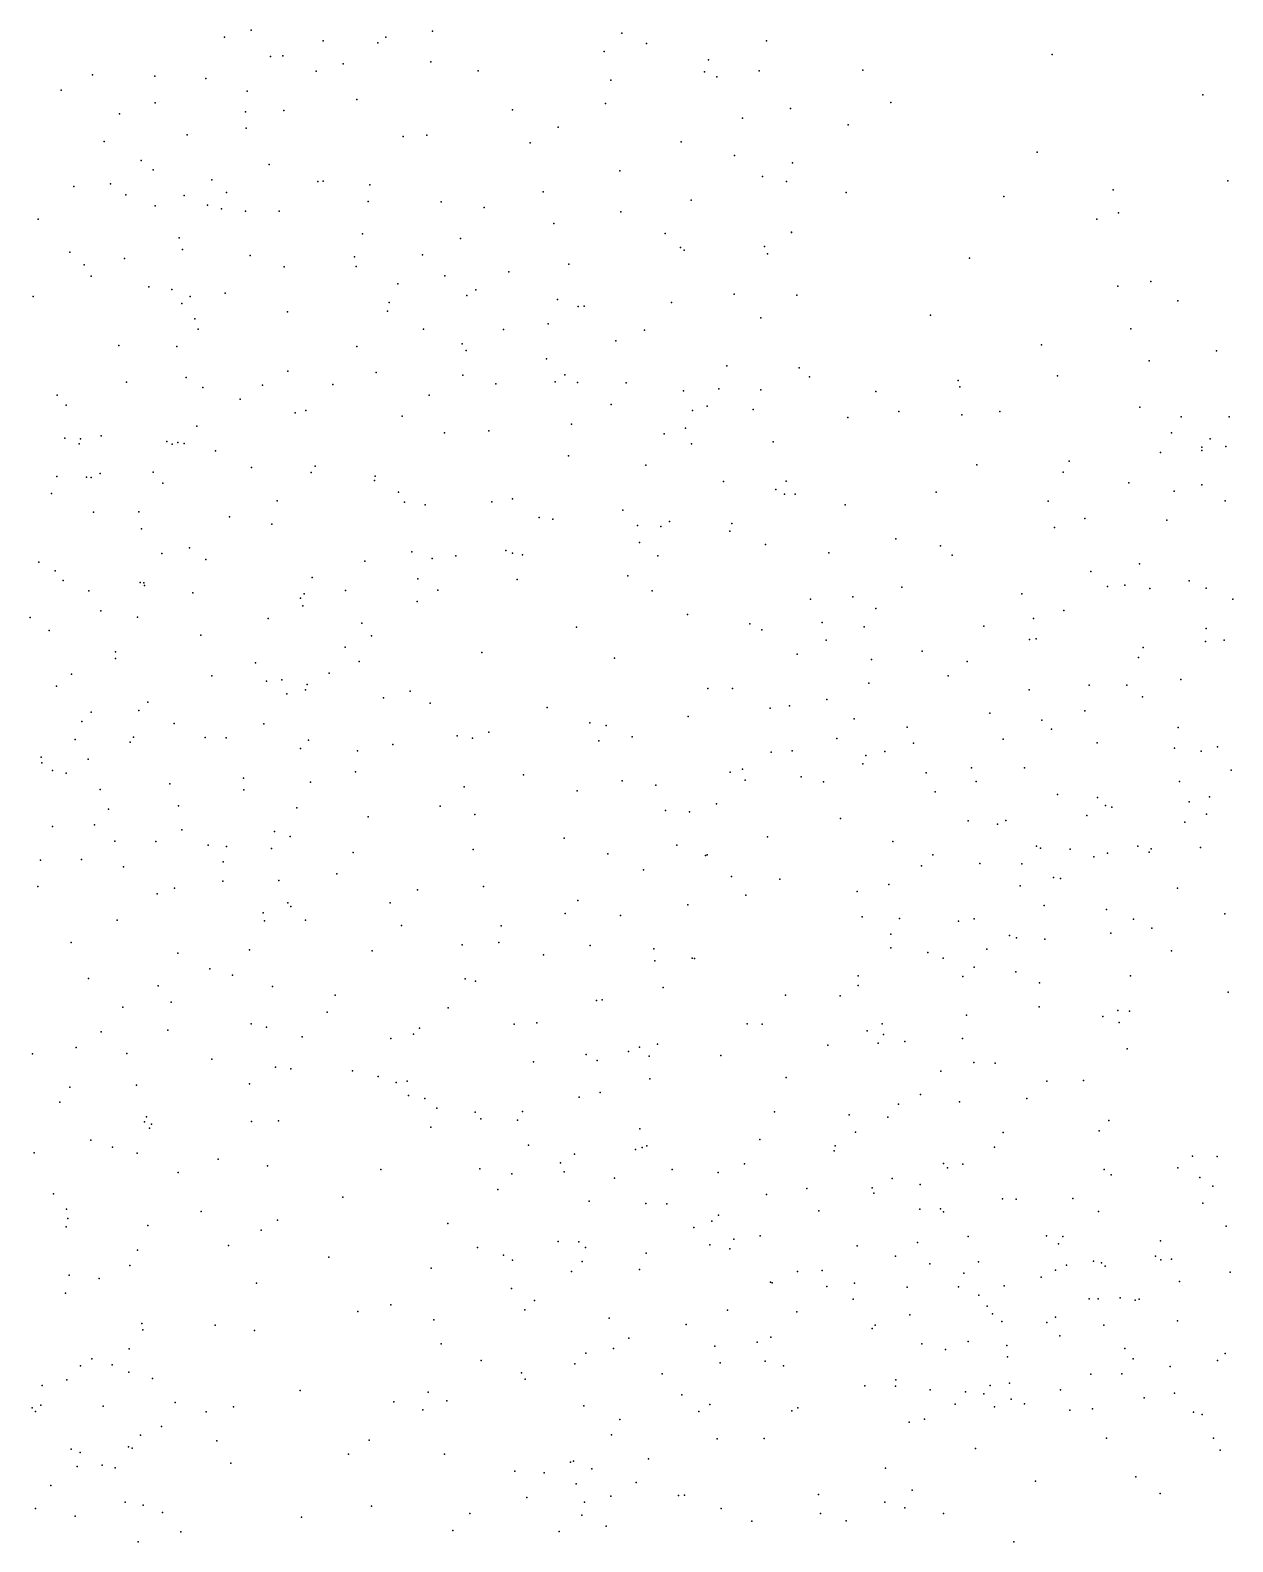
# Model space of a CAD drawing. Header units: metres. Extents: x -25 to 25, y -27.8 to 27.8.
# Drawn here: x 16.66 to 19.424, y -10.408 to -6.934 of the extents above; entities that cross this region are included whole.
import ezdxf

# ---------------------------------------------------------------- set-up
doc = ezdxf.new("R2010")
doc.units = ezdxf.units.M

msp = doc.modelspace()

# ---------------------------------------------------------------- linework, layer by layer
for p in [(17.1679, -6.9343, -1.5493), (17.5844, -6.9362, -13.5931), (18.0193, -6.9408, -13.5543), (17.1066, -6.9505, -1.2822), (17.3335, -6.9583, -6.8986), (17.4591, -6.9634, -15.306), (17.4775, -6.9506, -19.1025), (18.0765, -6.9645, -16.4378), (18.3519, -6.9585, -17.1395), (17.2123, -6.9949, -3.4893), (17.2402, -6.9928, -19.1698), (17.3794, -7.0115, -3.244), (17.5809, -7.0069, -15.5415), (17.979, -6.9831, -16.2229), (18.2189, -7.0027, -17.9325), (19.0082, -6.99, 3.5831), (16.8029, -7.0369, 4.8691), (16.9464, -7.04, -3.3553), (17.0638, -7.0452, -1.8976), (17.3167, -7.0283, -2.6716), (17.6895, -7.0279, -18.9315), (17.9939, -7.0489, -18.3277), (18.2098, -7.0299, 4.6203), (18.2378, -7.0416, -13.5059), (18.3351, -7.0277, -17.6965), (18.5732, -7.0258, 4.2384), (16.7308, -7.072, -2.3512), (17.1586, -7.0743, 4.9192), (19.3549, -7.0827, -13.6362), (16.9469, -7.1012, -19.2722), (17.2431, -7.1187, -1.3767), (17.4102, -7.0933, -3.0484), (17.7684, -7.1174, 4.8457), (17.9823, -7.1029, 4.759), (18.4068, -7.1145, -17.377), (18.638, -7.1007, 4.0126), (16.8647, -7.1266, -1.0707), (17.1546, -7.1221, -1.1564), (18.2969, -7.1363, -16.7918), (18.5395, -7.1518, -13.415), (17.0207, -7.175, -14.0999), (17.1564, -7.1593, -2.4639), (17.5172, -7.1783, -15.072), (17.5712, -7.1758, -15.3056), (17.8732, -7.1572, -18.6465), (16.83, -7.1901, -2.7044), (17.8089, -7.1928, -15.8847), (18.1556, -7.191, -18.0258), (18.2781, -7.2222, 4.4656), (18.974, -7.2145, -13.5352), (16.9151, -7.234, -3.0032), (16.9424, -7.2549, -3.3824), (17.2089, -7.2425, -14.4552), (18.0147, -7.2571, -16.1968), (18.4114, -7.2393, 4.289), (16.7602, -7.2937, -1.8873), (16.8447, -7.2872, -2.4985), (17.0773, -7.2778, -1.5094), (17.3209, -7.282, -2.7105), (17.3331, -7.2808, -3.7824), (17.4403, -7.2894, -3.269), (18.343, -7.2707, -17.6589), (18.3978, -7.2822, -17.0699), (19.4126, -7.2805, 0.7003), (16.8796, -7.3123, -2.251), (17.0135, -7.3142, -13.9092), (17.1111, -7.3074, -3.6982), (17.4367, -7.3282, -3.0497), (17.8389, -7.3057, -13.5681), (18.1788, -7.3248, -16.403), (18.5354, -7.3069, 4.0096), (18.8978, -7.3162, 3.6549), (19.1486, -7.3011, 3.5974), (16.9473, -7.338, 4.8633), (17.0676, -7.3359, -14.3181), (17.0994, -7.3445, -1.0541), (17.1543, -7.3504, -13.6174), (17.2318, -7.3498, -19.1049), (17.6042, -7.3288, -18.9002), (17.7035, -7.3414, -15.6342), (18.017, -7.3513, -18.2542), (19.1613, -7.354, 0.9938), (16.6782, -7.3682, -19.5933), (17.8629, -7.3784, -18.5768), (18.4096, -7.3981, -17.2507), (19.1115, -7.3682, -13.5877), (17.0024, -7.4117, -2.8453), (17.4233, -7.4019, -3.962), (17.649, -7.4127, -15.3951), (18.119, -7.4011, -18.0346), (18.3473, -7.4315, 4.1935), (18.4093, -7.3988, -13.6846), (16.7506, -7.4445, -14.1793), (16.8766, -7.4586, -19.273), (17.0097, -7.4384, -3.1559), (17.1655, -7.4519, -1.2411), (17.4051, -7.4551, -18.9672), (17.5612, -7.4504, -3.7285), (18.1545, -7.4335, 4.4342), (18.1628, -7.4398, -13.7488), (18.3541, -7.4483, -17.499), (18.8184, -7.4577, -13.5885), (16.7838, -7.4732, 4.8209), (16.7996, -7.4995, -1.6304), (17.2437, -7.4777, -13.4174), (17.4088, -7.4771, -14.6243), (17.6127, -7.4985, -15.1637), (17.7596, -7.4891, 4.6947), (17.8979, -7.4716, -15.9058), (16.9327, -7.5242, -1.0275), (16.9851, -7.5297, -3.4193), (17.505, -7.5171, -14.8252), (17.6837, -7.5312, -13.5558), (19.1596, -7.5223, 3.6455), (19.2353, -7.5115, 0.873), (16.6665, -7.5462, -13.9398), (17.0084, -7.5619, -14.3263), (17.0277, -7.5464, -13.5107), (17.108, -7.5382, 4.8077), (17.4848, -7.5598, -4.2437), (17.6632, -7.5438, -3.8984), (17.8715, -7.5533, -13.6977), (17.9195, -7.5689, 4.5637), (17.9326, -7.5681, -18.4045), (18.1338, -7.5598, -16.1892), (18.2774, -7.5407, -17.6831), (18.422, -7.543, -16.8813), (19.2975, -7.5561, 1.3657), (17.038, -7.5977, -19.0974), (17.2508, -7.5816, -2.8041), (17.4807, -7.5799, -3.1649), (18.3391, -7.5954, -16.5205), (18.7292, -7.589, -13.7737), (17.0455, -7.6211, -3.8847), (17.5638, -7.6212, -3.4568), (17.7477, -7.622, -4.0808), (17.8502, -7.6088, -15.7369), (18.072, -7.6233, 4.3852), (19.1893, -7.6206, 1.1656), (16.8633, -7.6588, 4.7499), (16.9966, -7.6609, -1.2197), (17.4108, -7.6612, 4.7209), (17.6529, -7.6551, -18.7681), (17.662, -7.6699, -15.284), (18.006, -7.6483, -15.9533), (18.9841, -7.6575, -13.628), (19.3862, -7.6713, 3.6954), (17.8461, -7.6891, -18.5984), (18.2607, -7.7056, 4.0907), (18.427, -7.7097, -17.1076), (19.2318, -7.6941, -13.5495), (16.8808, -7.7433, -14.3867), (17.018, -7.7324, -3.2127), (17.2523, -7.718, -13.2396), (17.455, -7.7207, -14.7798), (17.654, -7.727, -3.6242), (17.8665, -7.7426, -15.558), (17.8885, -7.7258, -13.8619), (17.9178, -7.7438, -4.2596), (18.0293, -7.7443, -4.7913), (18.4508, -7.7308, -5.2383), (18.7928, -7.7391, -5.1118), (19.021, -7.7281, 3.6987), (16.722, -7.7726, -19.4952), (17.0564, -7.7553, -2.9445), (17.194, -7.7499, -4.3018), (17.355, -7.7483, -18.9082), (17.5766, -7.7732, -13.5677), (17.73, -7.7472, -4.7069), (18.1609, -7.7632, -17.9419), (18.2421, -7.7583, -5.2915), (18.3392, -7.7605, -4.8117), (18.6035, -7.7641, -4.9158), (18.7965, -7.7536, 3.7062), (16.7423, -7.7957, -12.0446), (17.1423, -7.7824, 4.6751), (17.2689, -7.8132, -14.6022), (17.2932, -7.8079, -4.5164), (17.9947, -7.7943, -5.2119), (18.1816, -7.8079, -16.1039), (18.2157, -7.7985, -4.5004), (18.321, -7.8056, -17.5116), (18.6562, -7.8107, -5.4468), (18.8883, -7.8102, -5.4801), (19.2098, -7.8007, -5.2697), (17.0426, -7.8443, -3.9248), (17.5145, -7.821, -3.1951), (17.9042, -7.8397, -3.9615), (18.1657, -7.8489, -5.489), (18.5391, -7.824, -14.0722), (18.801, -7.8179, -4.8339), (19.305, -7.8227, 1.1016), (19.4153, -7.8224, -8.921), (16.7397, -7.8716, -1.0352), (16.7752, -7.873, -11.8238), (16.8227, -7.8665, 4.6194), (16.9737, -7.8793, -3.4374), (16.9988, -7.882, -3.6801), (17.0135, -7.884, -14.5175), (17.612, -7.8597, -3.4363), (17.7142, -7.8548, -5.0502), (18.1167, -7.8621, -18.2387), (18.3673, -7.88, -5.5723), (19.2829, -7.8595, -5.011), (19.3714, -7.8735, -5.4613), (16.7725, -7.8845, -13.2296), (16.9859, -7.8854, -19.0425), (17.0855, -7.9008, -12.9774), (17.8968, -7.9122, -15.3901), (18.1793, -7.8845, -14.1145), (19.2574, -7.9045, -8.3378), (19.3525, -7.8998, -7.9003), (19.3526, -7.8923, -8.6055), (19.4075, -7.891, -9.1766), (16.8206, -7.9526, -12.9987), (16.9422, -7.9499, -12.3146), (17.1686, -7.9387, -4.4023), (17.3059, -7.9504, -13.1382), (17.3151, -7.9361, 4.592), (18.0745, -7.9341, -4.0943), (18.8353, -7.9331, -4.6576), (19.0337, -7.9497, 3.7702), (19.0477, -7.9243, -5.6692), (16.7207, -7.9596, -11.5012), (16.7895, -7.9615, -1.3846), (16.8, -7.9621, -12.7202), (16.9645, -7.9748, -3.1761), (17.4513, -7.9693, -13.5138), (17.453, -7.9591, -4.8019), (18.2532, -7.9714, -17.9748), (18.3971, -7.9708, -16.3943), (19.1844, -7.9742, -13.4946), (19.3526, -7.9787, 1.3597), (16.7087, -7.9991, -19.1957), (17.2271, -8.0153, -18.9494), (17.5063, -7.9954, -18.9093), (17.5204, -8.0185, 4.5075), (17.7208, -8.0176, 4.4132), (17.7683, -8.0108, -5.3304), (18.3732, -7.9896, -14.1627), (18.3931, -8.0001, -17.4217), (18.4181, -8.0004, -5.8429), (18.7418, -7.9954, -5.7485), (18.9991, -8.0164, -7.9734), (19.2891, -7.9938, 3.805), (19.4064, -8.0154, -5.7136), (16.805, -8.0421, -14.622), (16.9096, -8.0406, -11.9375), (17.1176, -8.0522, -12.5754), (17.5676, -8.0249, -14.9971), (17.8293, -8.0536, -13.9831), (17.8613, -8.0577, 4.2499), (18.0217, -8.0372, -5.793), (18.533, -8.0252, -16.87), (19.0834, -8.0564, -8.3767), (16.9157, -8.0803, -3.3851), (17.2152, -8.0693, -12.8054), (18.0553, -8.0727, -15.4241), (18.1088, -8.0743, 3.9655), (18.1292, -8.0634, -18.4192), (18.2677, -8.0852, -4.1149), (18.2725, -8.0681, 3.831), (19.0136, -8.0773, -4.4868), (19.2718, -8.0601, -8.7115), (17.0262, -8.1236, -19.0366), (18.0602, -8.1115, -6.1453), (18.3497, -8.116, -17.7431), (18.6494, -8.1031, -4.3303), (18.7518, -8.1194, 3.7572), (16.6794, -8.1567, -1.1012), (16.9623, -8.1366, 4.4671), (17.0635, -8.1507, -4.1859), (17.4288, -8.1541, -3.1294), (17.5366, -8.1325, -13.7027), (17.5833, -8.148, -5.3021), (17.6378, -8.1421, -3.4108), (17.7531, -8.1301, -3.5861), (17.7682, -8.1359, -15.0898), (17.7913, -8.1399, -5.6807), (18.1022, -8.1422, -3.9265), (18.4949, -8.1353, -17.1855), (18.7785, -8.1408, -5.8956), (19.2093, -8.1604, -9.1057), (16.7169, -8.1768, -1.5732), (17.3076, -8.1921, -13.0009), (17.5505, -8.1951, 4.3285), (17.7788, -8.1966, -6.0871), (18.0335, -8.1881, -14.1015), (19.0972, -8.1779, -5.8665), (16.7355, -8.199, 4.3862), (16.7943, -8.2223, -1.376), (16.9122, -8.2034, -14.7533), (16.9209, -8.2043, -3.5817), (16.9227, -8.2105, -3.1087), (17.0339, -8.2273, -3.9279), (17.2891, -8.2291, 4.3915), (17.3848, -8.2217, -4.9003), (17.5969, -8.2209, -18.9385), (18.0895, -8.2225, -18.5648), (18.6634, -8.214, -14.0495), (18.9385, -8.2292, -8.2476), (19.1358, -8.2127, -7.7914), (19.1755, -8.2091, -8.8952), (19.2331, -8.2168, 3.9061), (19.323, -8.1995, 1.4501), (19.3622, -8.2165, -5.859), (17.2809, -8.2395, -4.7162), (17.2863, -8.2573, -19.0496), (17.5493, -8.2467, -5.9415), (18.453, -8.2419, -17.4141), (18.5501, -8.2361, -16.9569), (18.6029, -8.263, 3.7157), (19.4236, -8.2415, -4.329), (16.6599, -8.2834, -10.9593), (16.822, -8.2683, -11.2076), (16.9065, -8.2833, -11.965), (17.2069, -8.2861, -3.0996), (17.4218, -8.2965, -13.5628), (18.1702, -8.2767, -15.4537), (18.3139, -8.2982, -18.0768), (18.4799, -8.2954, -16.2138), (18.9657, -8.2857, -8.4964), (19.0351, -8.2674, -13.6117), (16.7037, -8.3138, -14.7672), (17.052, -8.3241, 4.3222), (17.4443, -8.3258, -5.6556), (17.9156, -8.3057, -15.1331), (18.3416, -8.312, -6.213), (18.4894, -8.3357, -14.0971), (18.5762, -8.3052, -16.5884), (18.8518, -8.3034, -13.8674), (18.9561, -8.3346, -8.0606), (18.972, -8.3327, -9.4506), (19.3627, -8.3094, -7.6982), (19.4041, -8.3355, -13.0517), (16.8562, -8.3626, -19.1642), (17.3835, -8.3522, -3.2335), (17.6981, -8.3639, 4.0201), (18.4224, -8.3681, -15.9057), (18.7095, -8.3613, -4.1441), (19.218, -8.3525, 1.1338), (19.3606, -8.3388, 0.9664), (16.8558, -8.3777, -11.4974), (17.1777, -8.3879, -12.7444), (17.4159, -8.3849, -14.741), (18.0023, -8.3773, -6.3437), (18.5931, -8.38, -16.3728), (18.8131, -8.3849, -6.0465), (19.2068, -8.3757, -13.3051), (16.7544, -8.4139, -3.3865), (17.0774, -8.4179, -4.5388), (17.2027, -8.4301, -19.1773), (17.238, -8.4273, -4.8376), (17.2967, -8.438, 4.1652), (17.3466, -8.4113, -5.2036), (18.5869, -8.4349, -9.4187), (18.7694, -8.4181, -9.0233), (19.0933, -8.4392, -4.223), (19.1805, -8.4394, 1.3923), (19.3042, -8.4265, 3.9256), (16.7203, -8.4416, -1.6002), (17.2496, -8.4589, -6.0206), (17.2929, -8.4497, -5.8124), (17.4716, -8.4684, 4.0164), (17.533, -8.4532, -3.4113), (18.2175, -8.4467, -6.3354), (18.2739, -8.4471, -14.0917), (18.4909, -8.4725, -17.2022), (18.9559, -8.45, -8.3496), (19.2164, -8.4662, 1.6339), (16.8003, -8.5014, -3.6209), (16.9093, -8.4973, -12.204), (16.9302, -8.4782, -3.2608), (17.5794, -8.4805, -19.0587), (17.8481, -8.4907, 3.7033), (18.3603, -8.4924, -15.6678), (18.4051, -8.4867, -9.2489), (18.8654, -8.5036, -8.6663), (19.0836, -8.4986, -9.5545), (16.7782, -8.5226, -19.3124), (16.991, -8.5272, -4.1749), (17.1967, -8.5282, -3.3202), (17.9462, -8.5259, -3.7743), (17.9833, -8.5317, -18.7037), (18.1723, -8.5113, -15.3878), (18.5536, -8.5166, -13.996), (18.6753, -8.5357, -16.1365), (18.9844, -8.5196, -13.5895), (19.0067, -8.5402, -7.8352), (19.2979, -8.5367, -13.0333), (16.7631, -8.5643, -11.4391), (16.8895, -8.5699, -1.3521), (16.8972, -8.5585, -3.8804), (17.0616, -8.5597, -19.3624), (17.1105, -8.5603, 4.0619), (17.2997, -8.5656, -13.1637), (17.4929, -8.5754, -14.6735), (17.6414, -8.5554, 3.7374), (17.6764, -8.5609, -14.7995), (17.7135, -8.547, -13.8821), (17.9664, -8.5673, -13.9967), (18.043, -8.5582, -15.2128), (18.5139, -8.5615, -6.296), (18.6901, -8.5725, -9.5937), (18.8962, -8.563, -6.1711), (19.1118, -8.5718, -6.1493), (16.6847, -8.6044, -10.853), (16.7934, -8.6091, -11.9442), (17.2807, -8.5849, -5.5166), (17.4124, -8.5899, -13.5352), (18.3629, -8.5935, -17.5835), (18.4111, -8.59, -9.6094), (18.58, -8.6008, -16.9892), (18.624, -8.592, 3.7061), (19.2898, -8.5839, -9.5047), (19.3507, -8.5911, -12.1953), (19.3884, -8.5807, -12.5128), (16.6865, -8.618, 3.9661), (16.7108, -8.6357, -11.6426), (16.7425, -8.6418, -11.2243), (17.4071, -8.6386, 3.7644), (17.7939, -8.6452, -3.6846), (18.2683, -8.6395, -14.0071), (18.2971, -8.6324, -17.9762), (18.5731, -8.62, -8.9334), (18.7191, -8.6404, -13.8313), (18.8234, -8.6289, -16.4734), (18.9453, -8.6289, 3.8388), (19.4198, -8.6343, -11.7774), (16.8205, -8.679, -12.2605), (16.9805, -8.6662, -4.3446), (17.1499, -8.6529, -4.8905), (17.1508, -8.6796, -12.9329), (17.304, -8.662, -6.0793), (17.6572, -8.673, -19.1561), (17.917, -8.6824, 3.5234), (18.0202, -8.6589, -6.3868), (18.0978, -8.6687, -18.503), (18.3033, -8.6579, -9.361), (18.4319, -8.6502, 3.6262), (18.4827, -8.6611, -3.9612), (18.8336, -8.6607, -16.2067), (19.3008, -8.6605, -12.837), (17.0003, -8.7163, -3.4456), (17.6021, -8.7172, -3.5727), (18.2369, -8.7122, -15.4377), (18.7395, -8.6843, -8.7358), (19.0205, -8.6903, -4.0839), (19.113, -8.6977, 1.2792), (19.1313, -8.7154, -6.3444), (19.3237, -8.7072, -11.9693), (19.3701, -8.6955, -6.3543), (16.84, -8.724, -14.632), (17.2728, -8.7211, -19.4549), (17.4363, -8.7415, 3.5597), (17.682, -8.7363, 3.4892), (18.1197, -8.7274, -3.8577), (18.175, -8.7303, -18.2097), (18.5217, -8.746, -15.6728), (18.8155, -8.7507, -16.7694), (18.9019, -8.7505, -13.6041), (19.0882, -8.739, -13.3217), (19.146, -8.7198, -7.5333), (19.3631, -8.7353, -7.3813), (16.711, -8.7639, 3.7658), (16.8076, -8.7604, -12.4881), (17.0087, -8.7714, 3.7646), (17.2212, -8.7753, -3.4907), (17.2571, -8.7872, -5.3741), (18.354, -8.7874, -17.3567), (18.8827, -8.7589, -6.4045), (19.3132, -8.7537, 3.8508), (16.8547, -8.7977, -3.8248), (16.9488, -8.7986, -1.3303), (17.0689, -8.8071, -4.6803), (17.1111, -8.8103, -14.544), (17.2141, -8.8149, -5.078), (17.6782, -8.8167, -13.8812), (17.8871, -8.7907, -18.9497), (18.1457, -8.8069, -9.7365), (18.6427, -8.7983, -9.7311), (18.9729, -8.8092, -8.1945), (18.9814, -8.8137, -7.7136), (19.0499, -8.816, 3.8158), (19.2051, -8.8093, -12.9766), (19.236, -8.815, -12.2398), (19.3493, -8.8122, -6.6454), (16.6832, -8.8411, -0.7926), (16.7776, -8.8401, -1.4966), (16.8746, -8.8569, -12.6973), (17.1032, -8.8452, -19.5866), (17.4021, -8.8234, -13.6289), (17.987, -8.8267, -15.1428), (18.2116, -8.8305, -17.9078), (18.2158, -8.8293, 3.5757), (18.7084, -8.8545, 3.7415), (18.7345, -8.8293, -6.5546), (18.842, -8.8493, -3.9618), (18.9389, -8.85, -9.6373), (19.1043, -8.8339, -6.6052), (19.1354, -8.8251, -9.5519), (19.2312, -8.8227, -12.4714), (17.1025, -8.8899, -13.006), (17.2312, -8.8879, -13.2985), (17.3645, -8.8726, -5.847), (18.0691, -8.8639, -18.5813), (18.2712, -8.879, -6.5128), (18.3828, -8.8847, -9.2358), (19.0114, -8.8811, -7.1681), (19.0274, -8.8832, -6.9238), (16.677, -8.9021, -14.6118), (16.9516, -8.9186, 3.5224), (16.9914, -8.9056, -4.3286), (17.5501, -8.9097, -6.3147), (17.7013, -8.9021, -19.3276), (18.3042, -8.9221, -3.8761), (18.5604, -8.9133, -6.6384), (18.6331, -8.8975, -3.9135), (18.935, -8.9006, -16.0889), (19.2963, -8.906, 0.9037), (17.252, -8.9394, 3.3703), (17.2589, -8.9482, -5.2391), (17.4871, -8.9393, -13.8019), (17.9181, -8.9338, -9.9258), (18.1712, -8.9438, -17.7088), (18.99, -8.9453, -16.3695), (19.1332, -8.9549, 1.4199), (16.86, -8.9795, -0.9271), (17.1954, -8.9626, -3.8515), (17.1984, -8.9811, -4.9359), (17.2924, -8.9792, -19.6125), (17.5128, -8.9913, -14.5953), (17.7426, -8.9921, -6.3937), (17.8896, -8.9641, -19.1099), (18.0168, -8.9687, -18.8456), (18.5718, -8.9715, -8.855), (18.6573, -8.9753, -13.7991), (18.7936, -8.9815, -15.8185), (18.829, -8.9759, -6.9854), (19.1952, -8.9767, -12.8042), (19.4054, -8.9648, -3.8154), (16.7538, -9.0304, 3.3369), (18.6375, -9.0116, -9.7723), (18.9104, -9.0142, -8.2334), (18.9263, -9.0195, -7.9609), (18.9918, -9.0232, -13.3642), (19.1434, -9.0093, 1.642), (19.2379, -8.9977, -12.0291), (16.9993, -9.0547, -1.251), (17.164, -9.0475, -4.0615), (17.4457, -9.05, -6.0218), (17.6523, -9.036, 3.3132), (17.7372, -9.0308, -3.6959), (17.8398, -9.0591, -14.9476), (17.9467, -9.0374, -3.7634), (18.0928, -9.0454, -6.5198), (18.6374, -9.0432, -15.6609), (18.7225, -9.0538, -17.0341), (18.858, -9.0462, -9.7095), (19.2828, -9.0498, -9.4981), (17.0725, -9.0908, -14.5488), (18.0955, -9.073, -18.3201), (18.1815, -9.0662, 3.6015), (18.1865, -9.0672, -15.3904), (18.7579, -9.0668, -8.5484), (18.8291, -9.0869, -3.8823), (18.925, -9.0983, -16.8104), (16.7942, -9.1132, -12.9403), (16.954, -9.1301, 3.0842), (17.1245, -9.1054, -13.3048), (17.2166, -9.1314, -13.6069), (17.6598, -9.1139, -14.7456), (17.6831, -9.1191, -19.4647), (18.1143, -9.134, -17.4831), (18.5628, -9.1074, -6.8421), (18.563, -9.1293, 3.7373), (18.8035, -9.1086, -7.2739), (18.9791, -9.1231, -16.1317), (19.1882, -9.1072, -12.622), (16.9836, -9.1673, -19.7511), (17.3607, -9.1515, -13.8155), (17.9611, -9.1638, -9.948), (17.9744, -9.162, -19.0845), (18.3955, -9.1517, -9.3843), (18.5211, -9.1532, -13.9521), (19.4132, -9.1444, 3.7446), (16.8727, -9.179, -0.6811), (17.3424, -9.1904, -14.6076), (17.6206, -9.1807, -6.3709), (18.8115, -9.1977, -8.2075), (18.9788, -9.1786, -16.6121), (19.125, -9.2005, -9.5954), (19.1593, -9.1866, 3.7562), (19.1866, -9.1886, 1.3759), (16.823, -9.2355, -14.6635), (16.976, -9.232, -13.1653), (17.1675, -9.2174, -4.607), (17.2031, -9.2251, 2.9921), (17.5547, -9.2275, -13.9987), (17.7723, -9.2185, -14.1133), (17.8241, -9.215, -3.8474), (18.3078, -9.2174, -17.2496), (18.3418, -9.2184, -15.5224), (18.5837, -9.2333, -9.697), (18.6177, -9.2178, -8.6606), (19.1624, -9.2143, -12.9476), (16.7653, -9.2717, -1.5739), (17.2846, -9.2477, -5.0247), (17.4884, -9.2511, -19.6098), (17.5407, -9.2412, -4.0228), (18.0599, -9.2708, -17.6918), (18.1017, -9.2639, -18.715), (18.4927, -9.2668, -8.9944), (18.6089, -9.2615, -15.657), (18.6208, -9.242, -7.0221), (18.6702, -9.2581, -3.968), (18.8023, -9.2515, -7.5634), (16.6651, -9.2867, 2.534), (16.8823, -9.2855, -0.4734), (17.0772, -9.2987, -14.6434), (17.8165, -9.3045, -15.1153), (17.9374, -9.2878, 3.4943), (17.9626, -9.3015, -14.2053), (18.0348, -9.2808, -18.1084), (18.0825, -9.2917, -3.8863), (18.247, -9.2906, -14.1843), (18.8282, -9.3065, -15.8794), (18.8776, -9.3077, -16.8233), (19.1812, -9.2747, -12.0715), (17.2234, -9.3172, -19.7278), (17.259, -9.3209, -4.8085), (17.4009, -9.3255, -5.2392), (17.4596, -9.3386, -4.2819), (18.3974, -9.3404, -6.863), (18.7527, -9.3263, -13.7597), (16.7508, -9.3632, 0.1319), (16.9039, -9.3586, -0.2486), (17.1638, -9.3552, 2.8062), (17.5008, -9.3524, -5.5185), (17.526, -9.3489, -5.7893), (17.9695, -9.3756, -6.6502), (18.0836, -9.3439, -15.4106), (18.9962, -9.3493, -3.9542), (19.0803, -9.3473, -13.1314), (16.7283, -9.3973, -19.8139), (17.529, -9.3818, -14.8219), (17.567, -9.3888, -6.3129), (17.5943, -9.4115, -6.0595), (17.9217, -9.3862, -4.0508), (18.6556, -9.4017, -16.9972), (18.7063, -9.3797, -8.1675), (18.7958, -9.3966, -4.1054), (18.9506, -9.3893, -13.393), (16.9222, -9.4429, -0.0136), (16.9271, -9.4312, -13.3597), (17.1682, -9.4418, -13.6594), (17.2302, -9.4403, -14.7487), (17.6821, -9.4207, -5.6132), (17.6958, -9.4356, 3.1804), (17.7799, -9.4391, -14.1949), (17.7912, -9.4191, -4.3005), (18.3701, -9.4198, -4.1616), (18.5418, -9.4269, -14.0734), (18.6308, -9.4322, -9.4289), (19.1386, -9.4398, 3.7616), (16.934, -9.457, -14.7543), (16.9385, -9.4478, -1.2622), (17.5808, -9.4551, -5.0699), (18.061, -9.4588, -4.2531), (18.5564, -9.4667, -8.5243), (18.8956, -9.4668, -9.4978), (19.1162, -9.4636, -12.2748), (16.6687, -9.5139, 1.8762), (16.7993, -9.4844, 0.5514), (16.8486, -9.501, 2.1752), (16.9059, -9.5146, 0.3691), (17.8048, -9.4961, -5.3242), (18.0508, -9.5059, -17.7557), (18.0663, -9.5019, -18.8227), (18.0772, -9.498, -18.5875), (18.3368, -9.4831, -15.6093), (18.5073, -9.509, -8.7574), (18.51, -9.4976, -8.976), (18.8761, -9.5011, -16.2293), (17.0919, -9.5285, -0.5451), (17.2052, -9.5437, 2.7203), (17.6934, -9.5503, -6.2356), (17.8787, -9.5365, -5.7054), (17.911, -9.517, -4.5515), (18.3018, -9.5393, -17.1928), (18.7591, -9.5387, -7.3025), (18.7676, -9.5485, -16.0313), (18.8033, -9.54, 3.7249), (19.2971, -9.5486, -11.7191), (19.331, -9.5219, 1.1732), (19.388, -9.5226, 1.5027), (16.9997, -9.5592, -19.7737), (17.4655, -9.5523, -14.9751), (17.7671, -9.5619, -15.3415), (17.8868, -9.5578, -5.0495), (18.0027, -9.5721, -5.3993), (18.135, -9.5523, -17.411), (18.2406, -9.559, -4.3685), (18.6411, -9.5726, -8.0356), (19.1278, -9.5524, -11.9276), (19.1441, -9.5645, -12.5601), (19.3476, -9.5705, 3.9144), (16.7132, -9.6084, 1.5069), (17.378, -9.6157, -13.9423), (17.7344, -9.5979, -6.457), (18.3521, -9.6099, 3.707), (18.4449, -9.5957, -15.754), (18.5949, -9.5942, -16.9065), (18.5987, -9.6066, 3.7201), (18.7052, -9.5864, -6.9775), (18.8943, -9.6192, -9.2944), (18.926, -9.6205, -7.4993), (19.0557, -9.6186, -13.0737), (19.3781, -9.5906, -3.8541), (16.7431, -9.6432, -1.749), (17.053, -9.6485, -0.1132), (17.9447, -9.6249, -5.9155), (18.0745, -9.6303, -4.8137), (18.123, -9.6314, -15.6176), (18.4723, -9.6475, -14.2038), (18.7042, -9.6436, -8.9795), (18.7522, -9.6423, -13.8345), (18.7591, -9.6493, -16.4738), (19.1148, -9.6487, 3.8163), (19.3549, -9.6296, -9.5935), (16.7428, -9.6843, 1.2971), (16.7463, -9.665, -19.8945), (16.9302, -9.6805, -1.1276), (17.2283, -9.6685, -19.6695), (17.6199, -9.6762, -19.4825), (18.185, -9.6857, -5.0322), (18.2263, -9.6711, -4.6231), (18.2416, -9.6574, -14.3161), (19.4085, -9.6824, 1.0307), (17.1907, -9.6916, -13.7995), (17.8732, -9.7176, 3.3612), (17.921, -9.7185, -18.176), (18.2767, -9.7122, -5.3984), (18.3371, -9.7045, -6.7386), (18.6991, -9.7201, -6.7284), (18.8153, -9.7059, 5.1731), (18.9955, -9.7049, -12.2728), (19.0229, -9.7228, 5.3961), (19.0331, -9.7064, -7.659), (19.2575, -9.7158, -7.2328), (16.9061, -9.7372, -13.7138), (17.1156, -9.7269, -0.4691), (17.3464, -9.7533, -15.0647), (17.6875, -9.7311, -14.1816), (17.7479, -9.7491, -15.4562), (17.9362, -9.7313, -14.314), (18.0755, -9.7448, -17.5792), (18.2217, -9.7255, -5.6316), (18.2675, -9.7347, -4.8338), (18.56, -9.7273, -16.0269), (18.6488, -9.7514, -8.2738), (19.2463, -9.751, -7.7229), (19.2585, -9.7594, 5.3909), (19.283, -9.7583, 5.1646), (16.8889, -9.7729, 0.4517), (17.5813, -9.7787, 2.9773), (17.7681, -9.7606, -19.2866), (17.9041, -9.7869, -18.8408), (17.9281, -9.7632, -6.2999), (18.0601, -9.7821, -6.5213), (18.4233, -9.7868, 4.8757), (18.4802, -9.784, -5.0051), (18.7273, -9.7693, 4.757), (18.8057, -9.7905, -4.435), (18.8392, -9.7646, -7.9478), (19.0163, -9.7836, 5.6495), (19.0413, -9.772, -11.8504), (19.1034, -9.7629, -4.2379), (19.1218, -9.7669, -6.8738), (19.1305, -9.7746, 4.8124), (19.4177, -9.7883, -3.9459), (16.7497, -9.7948, 1.0541), (16.8183, -9.8025, 1.5352), (17.1803, -9.8137, 2.6218), (17.7661, -9.8255, 3.1584), (18.361, -9.811, -6.5405), (18.3648, -9.8123, 5.1082), (18.4903, -9.821, -16.7139), (18.5541, -9.8133, -16.2269), (18.6753, -9.8224, -5.1348), (18.7933, -9.8218, -13.6203), (18.8979, -9.8195, 4.6136), (18.9829, -9.7992, -8.1354), (19.3012, -9.8097, -11.6223), (16.7412, -9.8363, -1.8891), (17.4889, -9.863, -14.0628), (17.8188, -9.8534, -18.5009), (18.551, -9.85, -4.7629), (18.8397, -9.8411, 3.7282), (19.0937, -9.8497, -8.6244), (19.1144, -9.8496, 4.5945), (19.1645, -9.8468, -8.31), (19.1992, -9.8527, 4.0016), (19.2083, -9.8498, 5.781), (17.4131, -9.8786, -19.5255), (17.5877, -9.8975, -15.3239), (17.7966, -9.8749, -19.0456), (17.9908, -9.894, 3.3873), (18.2621, -9.8756, -16.9753), (18.422, -9.8789, 5.4114), (18.6812, -9.8862, 4.5145), (18.859, -9.8661, -6.5153), (18.8713, -9.8841, -5.2135), (19.0161, -9.8917, 3.8743), (16.9161, -9.9061, -1.1752), (16.9186, -9.9206, 0.1691), (17.0853, -9.9102, -0.6209), (17.1754, -9.9219, -13.9483), (18.1675, -9.9082, 4.8926), (18.5952, -9.9177, -14.0476), (18.6017, -9.9098, -6.4009), (18.8929, -9.9015, -12.3797), (18.9965, -9.9037, -12.7988), (19.1276, -9.9101, -8.8987), (19.2962, -9.9001, -4.1429), (16.8875, -9.9641, 2.0619), (17.604, -9.9526, -19.2666), (18.0001, -9.9638, -14.268), (18.0353, -9.9395, -17.4624), (18.2335, -9.9585, 4.6215), (18.3308, -9.9486, -14.2432), (18.3622, -9.9373, -16.1779), (18.7092, -9.9531, -5.6528), (18.7632, -9.9659, -4.7696), (18.8151, -9.9474, -12.0522), (18.9046, -9.9565, -5.4859), (19.0262, -9.9345, 4.412), (19.1753, -9.9638, -6.5738), (16.7758, -10.0031, 0.4551), (16.8014, -9.9871, -13.9069), (16.8479, -10.0009, 1.6813), (17.6964, -9.9909, -15.4992), (17.9116, -9.9987, -17.7841), (17.9366, -9.9745, -15.7964), (18.2453, -9.9967, 5.4346), (18.3492, -9.9925, -16.4941), (18.391, -10.0031, 5.6203), (18.9055, -9.9829, -13.1509), (19.1945, -9.9874, -5.4119), (19.3883, -9.9912, -5.6489), (19.406, -9.9749, -8.4469), (16.7444, -10.0356, 1.315), (16.8863, -10.018, -14.9975), (16.941, -10.0328, -0.1726), (17.7892, -10.0192, -14.1807), (17.7977, -10.0336, -17.991), (18.1124, -10.0216, 5.2669), (18.6494, -10.0356, -5.8811), (19.0977, -10.0225, -5.6173), (19.1687, -10.0215, -4.3146), (19.2795, -10.0046, -9.3306), (16.6873, -10.0488, 0.9661), (17.28, -10.0599, 2.6928), (17.5746, -10.0639, -18.5954), (18.1575, -10.0698, 3.4726), (18.5782, -10.0489, 3.684), (18.6481, -10.0504, -13.8282), (18.7282, -10.0588, -13.6204), (18.8095, -10.0633, -6.1078), (18.8518, -10.0675, -5.8126), (18.8663, -10.0483, -12.5993), (18.9104, -10.0432, 6.0095), (19.0275, -10.0583, -11.7737), (19.2896, -10.0664, -8.9994), (16.664, -10.0998, -20.1554), (16.6845, -10.0939, 0.7411), (16.8276, -10.0962, -1.8409), (16.9933, -10.0875, -0.4622), (17.1271, -10.0977, -19.8251), (17.4959, -10.086, -15.2601), (17.5625, -10.1043, -18.9572), (17.6174, -10.084, 2.9508), (17.9325, -10.0956, -17.5599), (18.2219, -10.0922, -16.6524), (18.4105, -10.1069, -14.0849), (18.4242, -10.1002, 4.3356), (18.7859, -10.0916, -13.3682), (18.8763, -10.0976, -12.9359), (18.9141, -10.08, 4.0925), (18.9452, -10.0907, -4.6767), (19.0488, -10.105, -6.0806), (19.1014, -10.1022, 6.114), (19.22, -10.0765, -4.9788), (16.6717, -10.1082, -2.2821), (17.0644, -10.1093, -14.0313), (18.0149, -10.1267, -17.1554), (18.1964, -10.1084, 4.4502), (18.6801, -10.1331, 6.0048), (18.7153, -10.1259, 4.2185), (19.3332, -10.1097, 6.1675), (19.3529, -10.1148, -6.4044), (16.9134, -10.1627, -20.0392), (16.9618, -10.1428, 2.2903), (17.0888, -10.1758, -15.0776), (17.4389, -10.1741, -18.3658), (17.9958, -10.1621, -16.0864), (18.2385, -10.1713, 5.7484), (18.3465, -10.17, 3.617), (19.1335, -10.1697, -4.795), (19.3796, -10.1695, -4.8249), (16.7542, -10.1951, -15.0032), (16.7745, -10.2024, 0.2701), (16.8859, -10.1891, 1.8615), (16.8939, -10.1924, -1.4635), (17.3911, -10.2061, -14.1621), (17.612, -10.2063, -18.1008), (18.8322, -10.1934, -11.8461), (19.3949, -10.1971, -9.418), (16.7679, -10.2343, 1.4339), (16.825, -10.2317, 0.0669), (16.8548, -10.2379, 1.6461), (17.121, -10.2268, 2.4848), (17.7738, -10.245, -15.6646), (17.9013, -10.2244, 4.7408), (17.9086, -10.2221, 5.3224), (17.9504, -10.2399, -14.149), (18.0807, -10.2172, -16.3916), (18.6257, -10.2382, -12.2632), (16.7069, -10.278, 0.4879), (17.8408, -10.2489, 3.0997), (17.9148, -10.2746, -17.3571), (18.0522, -10.2716, 5.6897), (18.9704, -10.2684, 6.2229), (19.2007, -10.2586, 6.2817), (17.8014, -10.3062, -17.6891), (17.9943, -10.3026, -16.7573), (18.1501, -10.3011, 3.5622), (18.1636, -10.3004, -14.061), (18.4714, -10.2993, -13.8285), (18.6866, -10.289, -12.502), (19.2571, -10.2965, -11.6418), (16.672, -10.331, 0.9602), (16.7633, -10.349, -2.2852), (16.8783, -10.3167, -1.8723), (16.9194, -10.3237, -14.038), (16.9639, -10.3402, -1.2705), (17.4441, -10.3256, -19.2466), (17.6705, -10.3423, 2.896), (17.9273, -10.3467, -17.0432), (17.9335, -10.3166, -16.2564), (18.2482, -10.3312, 5.9352), (18.4759, -10.3423, 4.0228), (18.6241, -10.3166, -13.5705), (18.6703, -10.3296, -11.8604), (18.759, -10.3429, -12.9269), (17.0058, -10.3845, -0.7564), (17.2831, -10.351, -15.1368), (17.6314, -10.3819, -15.4255), (17.8755, -10.3837, 5.6136), (17.9834, -10.3714, 4.4512), (18.3185, -10.3599, 3.8329), (18.5353, -10.3595, -12.0743), (16.9083, -10.4076, -1.6122), (18.9204, -10.4076, -11.7587)]:
    msp.add_point(p)

doc.saveas('drawing.dxf')
